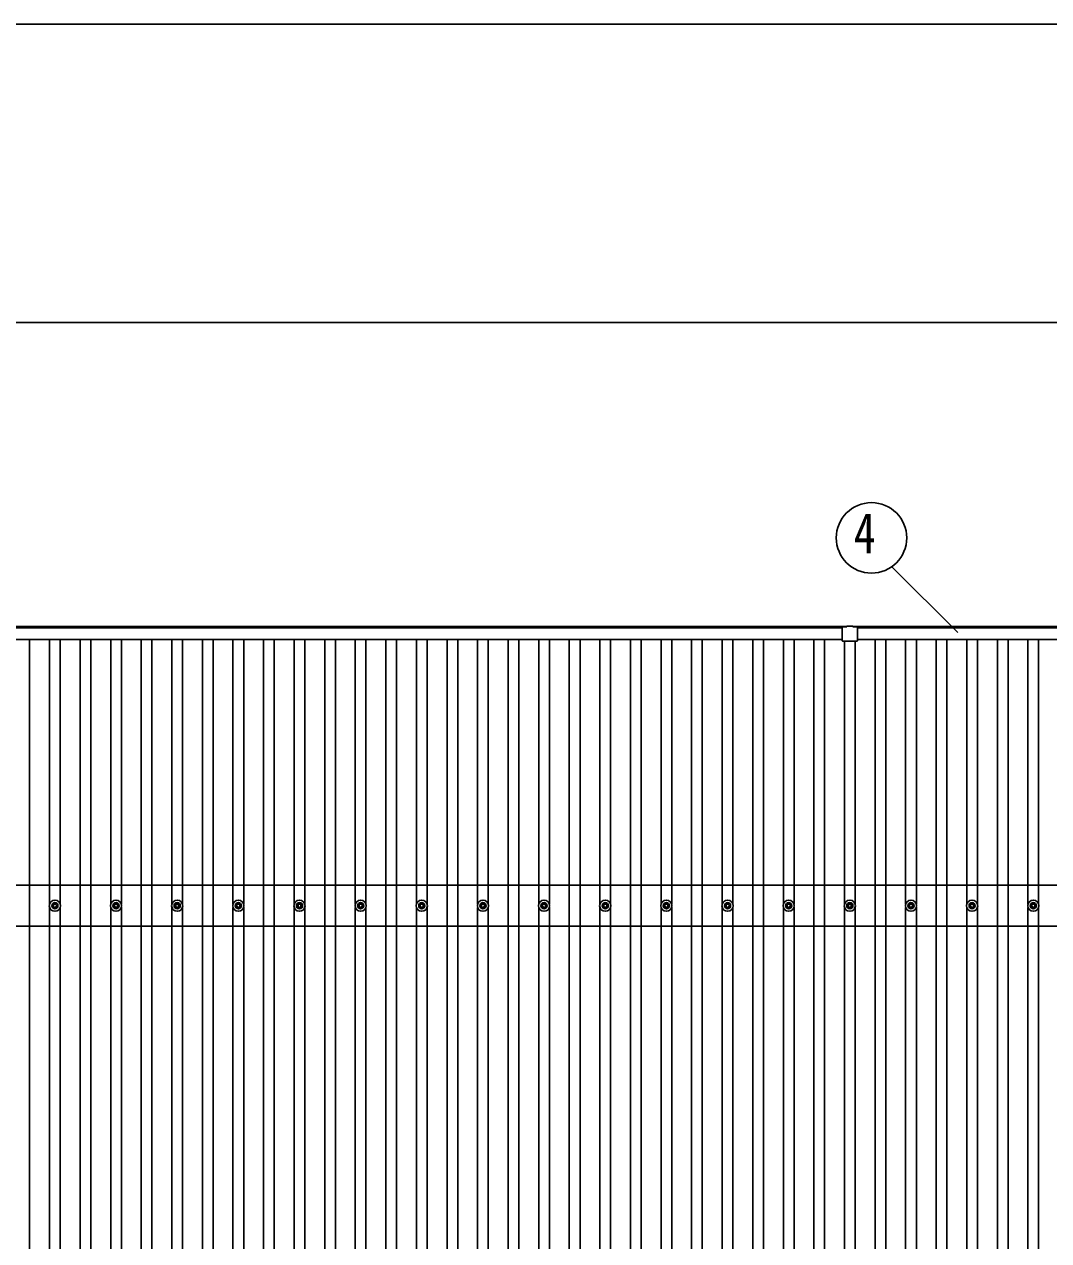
# Model space of a CAD drawing. Units: millimetres, scale not verified. Extents: x -21025 to 21025, y -14850 to 14850.
# Drawn here: x -14297 to -10947, y 10874 to 14850 of the extents above; entities that cross this region are included whole.
import ezdxf
from ezdxf.enums import TextEntityAlignment as Align

# ---------------------------------------------------------------- set-up
doc = ezdxf.new("R2010")
doc.units = ezdxf.units.MM
doc.header["$LTSCALE"] = 60
for name, color, linetype in [('0-5_YKK_13', 4, 'Continuous'), ('0-6_YKK_A1', 4, 'Continuous'), ('0-7_YKK_D', 6, 'Continuous'), ('0-8_YKK_ZWAK', 7, 'Continuous')]:
    doc.layers.add(name, color=color, linetype=linetype)
doc.styles.add('ＭＳ ゴシック', font='')
doc.styles.get('ＭＳ ゴシック').set_extended_font_data('MS Gothic')

msp = doc.modelspace()

# ---------------------------------------------------------------- linework, layer by layer
at = {"layer": '0-5_YKK_13'}
for p, q in [((-11607.07, 12882.5), (-11587.07, 12882.5)), ((-11607.07, 12881), (-11607.07, 12882.5)), ((-11587.07, 12881), (-11587.07, 12882.5)), ((-11622.07, 12858.4), (-11622.07, 12880)), ((-11622.07, 12835), (-11622.07, 12857.6)), ((-11607.07, 12881), (-11621.07, 12881)), ((-11587.07, 12881), (-11573.07, 12881)), ((-11572.07, 12858.4), (-11572.07, 12880)), ((-11572.07, 12835), (-11572.07, 12857.6)), ((-11621.07, 12834), (-11597.47, 12834)), ((-11596.67, 12834), (-11573.07, 12834)), ((-14207.07, 11970.53), (-14202.65, 11970.53)), ((-14198.82, 11978.78), (-14198.82, 11974.36)), ((-14195.32, 11978.78), (-14195.32, 11974.36)), ((-14191.49, 11970.53), (-14187.07, 11970.53)), ((-14007.07, 11970.53), (-14002.65, 11970.53)), ((-13998.82, 11978.78), (-13998.82, 11974.36)), ((-13995.32, 11978.78), (-13995.32, 11974.36)), ((-13991.49, 11970.53), (-13987.07, 11970.53)), ((-13807.07, 11970.53), (-13802.65, 11970.53)), ((-13798.82, 11978.78), (-13798.82, 11974.36)), ((-13795.32, 11978.78), (-13795.32, 11974.36)), ((-13791.49, 11970.53), (-13787.07, 11970.53)), ((-13607.07, 11970.53), (-13602.65, 11970.53)), ((-13598.82, 11978.78), (-13598.82, 11974.36)), ((-13595.32, 11978.78), (-13595.32, 11974.36)), ((-13591.49, 11970.53), (-13587.07, 11970.53)), ((-13407.07, 11970.53), (-13402.65, 11970.53)), ((-13398.82, 11978.78), (-13398.82, 11974.36)), ((-13395.32, 11978.78), (-13395.32, 11974.36)), ((-13391.49, 11970.53), (-13387.07, 11970.53)), ((-13207.07, 11970.53), (-13202.65, 11970.53)), ((-13198.82, 11978.78), (-13198.82, 11974.36)), ((-13195.32, 11978.78), (-13195.32, 11974.36)), ((-13191.49, 11970.53), (-13187.07, 11970.53)), ((-13007.07, 11970.53), (-13002.65, 11970.53)), ((-12998.82, 11978.78), (-12998.82, 11974.36)), ((-12995.32, 11978.78), (-12995.32, 11974.36)), ((-12991.49, 11970.53), (-12987.07, 11970.53)), ((-12807.07, 11970.53), (-12802.65, 11970.53)), ((-12798.82, 11978.78), (-12798.82, 11974.36)), ((-12795.32, 11978.78), (-12795.32, 11974.36)), ((-12791.49, 11970.53), (-12787.07, 11970.53)), ((-12607.07, 11970.53), (-12602.65, 11970.53)), ((-12598.82, 11978.78), (-12598.82, 11974.36)), ((-12595.32, 11978.78), (-12595.32, 11974.36)), ((-12591.49, 11970.53), (-12587.07, 11970.53)), ((-12407.07, 11970.53), (-12402.65, 11970.53)), ((-12398.82, 11978.78), (-12398.82, 11974.36)), ((-12395.32, 11978.78), (-12395.32, 11974.36)), ((-12391.49, 11970.53), (-12387.07, 11970.53)), ((-12207.07, 11970.53), (-12202.65, 11970.53)), ((-12198.82, 11978.78), (-12198.82, 11974.36)), ((-12195.32, 11978.78), (-12195.32, 11974.36)), ((-12191.49, 11970.53), (-12187.07, 11970.53)), ((-12007.07, 11970.53), (-12002.65, 11970.53)), ((-11998.82, 11978.78), (-11998.82, 11974.36)), ((-11995.32, 11978.78), (-11995.32, 11974.36)), ((-11991.49, 11970.53), (-11987.07, 11970.53)), ((-11807.07, 11970.53), (-11802.65, 11970.53)), ((-11798.82, 11978.78), (-11798.82, 11974.36)), ((-11795.32, 11978.78), (-11795.32, 11974.36)), ((-11791.49, 11970.53), (-11787.07, 11970.53)), ((-11607.07, 11970.53), (-11602.65, 11970.53)), ((-11598.82, 11978.78), (-11598.82, 11974.36)), ((-11595.32, 11978.78), (-11595.32, 11974.36)), ((-11591.49, 11970.53), (-11587.07, 11970.53)), ((-11407.07, 11970.53), (-11402.65, 11970.53)), ((-11398.82, 11978.78), (-11398.82, 11974.36)), ((-11395.32, 11978.78), (-11395.32, 11974.36)), ((-11391.49, 11970.53), (-11387.07, 11970.53)), ((-11207.07, 11970.53), (-11202.65, 11970.53)), ((-11198.82, 11978.78), (-11198.82, 11974.36)), ((-11195.32, 11978.78), (-11195.32, 11974.36)), ((-11191.49, 11970.53), (-11187.07, 11970.53)), ((-11007.07, 11970.53), (-11002.65, 11970.53)), ((-10998.82, 11978.78), (-10998.82, 11974.36)), ((-10995.32, 11978.78), (-10995.32, 11974.36)), ((-10991.49, 11970.53), (-10987.07, 11970.53)), ((-14207.07, 11967.03), (-14202.65, 11967.03)), ((-14198.82, 11963.2), (-14198.82, 11958.78)), ((-14195.32, 11963.2), (-14195.32, 11958.78)), ((-14191.49, 11967.03), (-14187.07, 11967.03)), ((-14007.07, 11967.03), (-14002.65, 11967.03)), ((-13998.82, 11963.2), (-13998.82, 11958.78)), ((-13995.32, 11963.2), (-13995.32, 11958.78)), ((-13991.49, 11967.03), (-13987.07, 11967.03)), ((-13807.07, 11967.03), (-13802.65, 11967.03)), ((-13798.82, 11963.2), (-13798.82, 11958.78)), ((-13795.32, 11963.2), (-13795.32, 11958.78)), ((-13791.49, 11967.03), (-13787.07, 11967.03)), ((-13607.07, 11967.03), (-13602.65, 11967.03)), ((-13598.82, 11963.2), (-13598.82, 11958.78)), ((-13595.32, 11963.2), (-13595.32, 11958.78)), ((-13591.49, 11967.03), (-13587.07, 11967.03)), ((-13407.07, 11967.03), (-13402.65, 11967.03)), ((-13398.82, 11963.2), (-13398.82, 11958.78)), ((-13395.32, 11963.2), (-13395.32, 11958.78)), ((-13391.49, 11967.03), (-13387.07, 11967.03)), ((-13207.07, 11967.03), (-13202.65, 11967.03)), ((-13198.82, 11963.2), (-13198.82, 11958.78)), ((-13195.32, 11963.2), (-13195.32, 11958.78)), ((-13191.49, 11967.03), (-13187.07, 11967.03)), ((-13007.07, 11967.03), (-13002.65, 11967.03)), ((-12998.82, 11963.2), (-12998.82, 11958.78)), ((-12995.32, 11963.2), (-12995.32, 11958.78)), ((-12991.49, 11967.03), (-12987.07, 11967.03)), ((-12807.07, 11967.03), (-12802.65, 11967.03)), ((-12798.82, 11963.2), (-12798.82, 11958.78)), ((-12795.32, 11963.2), (-12795.32, 11958.78)), ((-12791.49, 11967.03), (-12787.07, 11967.03)), ((-12607.07, 11967.03), (-12602.65, 11967.03)), ((-12598.82, 11963.2), (-12598.82, 11958.78)), ((-12595.32, 11963.2), (-12595.32, 11958.78)), ((-12591.49, 11967.03), (-12587.07, 11967.03)), ((-12407.07, 11967.03), (-12402.65, 11967.03)), ((-12398.82, 11963.2), (-12398.82, 11958.78)), ((-12395.32, 11963.2), (-12395.32, 11958.78)), ((-12391.49, 11967.03), (-12387.07, 11967.03)), ((-12207.07, 11967.03), (-12202.65, 11967.03)), ((-12198.82, 11963.2), (-12198.82, 11958.78)), ((-12195.32, 11963.2), (-12195.32, 11958.78)), ((-12191.49, 11967.03), (-12187.07, 11967.03)), ((-12007.07, 11967.03), (-12002.65, 11967.03)), ((-11998.82, 11963.2), (-11998.82, 11958.78)), ((-11995.32, 11963.2), (-11995.32, 11958.78)), ((-11991.49, 11967.03), (-11987.07, 11967.03)), ((-11807.07, 11967.03), (-11802.65, 11967.03)), ((-11798.82, 11963.2), (-11798.82, 11958.78)), ((-11795.32, 11963.2), (-11795.32, 11958.78)), ((-11791.49, 11967.03), (-11787.07, 11967.03)), ((-11607.07, 11967.03), (-11602.65, 11967.03)), ((-11598.82, 11963.2), (-11598.82, 11958.78)), ((-11595.32, 11963.2), (-11595.32, 11958.78)), ((-11591.49, 11967.03), (-11587.07, 11967.03)), ((-11407.07, 11967.03), (-11402.65, 11967.03)), ((-11398.82, 11963.2), (-11398.82, 11958.78)), ((-11395.32, 11963.2), (-11395.32, 11958.78)), ((-11391.49, 11967.03), (-11387.07, 11967.03)), ((-11207.07, 11967.03), (-11202.65, 11967.03)), ((-11198.82, 11963.2), (-11198.82, 11958.78)), ((-11195.32, 11963.2), (-11195.32, 11958.78)), ((-11191.49, 11967.03), (-11187.07, 11967.03)), ((-11007.07, 11967.03), (-11002.65, 11967.03)), ((-10998.82, 11963.2), (-10998.82, 11958.78)), ((-10995.32, 11963.2), (-10995.32, 11958.78)), ((-10991.49, 11967.03), (-10987.07, 11967.03))]:
    msp.add_line(p, q, dxfattribs=at)
for centre, radius in [((-14197.07, 11968.78), 18.25), ((-14197.07, 11968.78), 10.15), ((-14197.07, 11968.78), 5.85), ((-14197.07, 11968.78), 5.25), ((-13997.07, 11968.78), 18.25), ((-13997.07, 11968.78), 10.15), ((-13997.07, 11968.78), 5.85), ((-13997.07, 11968.78), 5.25), ((-13797.07, 11968.78), 18.25), ((-13797.07, 11968.78), 10.15), ((-13797.07, 11968.78), 5.85), ((-13797.07, 11968.78), 5.25), ((-13597.07, 11968.78), 18.25), ((-13597.07, 11968.78), 10.15), ((-13597.07, 11968.78), 5.85), ((-13597.07, 11968.78), 5.25), ((-13397.07, 11968.78), 18.25), ((-13397.07, 11968.78), 10.15), ((-13397.07, 11968.78), 5.85), ((-13397.07, 11968.78), 5.25), ((-13197.07, 11968.78), 18.25), ((-13197.07, 11968.78), 10.15), ((-13197.07, 11968.78), 5.85), ((-13197.07, 11968.78), 5.25), ((-12997.07, 11968.78), 18.25), ((-12997.07, 11968.78), 10.15), ((-12997.07, 11968.78), 5.85), ((-12997.07, 11968.78), 5.25), ((-12797.07, 11968.78), 18.25), ((-12797.07, 11968.78), 10.15), ((-12797.07, 11968.78), 5.85), ((-12797.07, 11968.78), 5.25), ((-12597.07, 11968.78), 18.25), ((-12597.07, 11968.78), 10.15), ((-12597.07, 11968.78), 5.85), ((-12597.07, 11968.78), 5.25), ((-12397.07, 11968.78), 18.25), ((-12397.07, 11968.78), 10.15), ((-12397.07, 11968.78), 5.85), ((-12397.07, 11968.78), 5.25), ((-12197.07, 11968.78), 18.25), ((-12197.07, 11968.78), 10.15), ((-12197.07, 11968.78), 5.85), ((-12197.07, 11968.78), 5.25), ((-11997.07, 11968.78), 18.25), ((-11997.07, 11968.78), 10.15), ((-11997.07, 11968.78), 5.85), ((-11997.07, 11968.78), 5.25), ((-11797.07, 11968.78), 18.25), ((-11797.07, 11968.78), 10.15), ((-11797.07, 11968.78), 5.85), ((-11797.07, 11968.78), 5.25), ((-11597.07, 11968.78), 18.25), ((-11597.07, 11968.78), 10.15), ((-11597.07, 11968.78), 5.85), ((-11597.07, 11968.78), 5.25), ((-11397.07, 11968.78), 18.25), ((-11397.07, 11968.78), 10.15), ((-11397.07, 11968.78), 5.85), ((-11397.07, 11968.78), 5.25), ((-11197.07, 11968.78), 18.25), ((-11197.07, 11968.78), 10.15), ((-11197.07, 11968.78), 5.85), ((-11197.07, 11968.78), 5.25), ((-10997.07, 11968.78), 18.25), ((-10997.07, 11968.78), 10.15), ((-10997.07, 11968.78), 5.85), ((-10997.07, 11968.78), 5.25)]:
    msp.add_circle(centre, radius, dxfattribs=at)
for centre, radius, start, end in [((-11621.07, 12880), 1, 90, 179.99999), ((-11622.37, 12858), 0.5, 306.8699, 53.1301), ((-11573.07, 12880), 1, 0, 90), ((-11571.77, 12858), 0.5, 126.8699, 233.1301), ((-11621.07, 12835), 1, 179.99999, 270), ((-11597.07, 12833.7), 0.5, 36.8699, 143.1301), ((-11573.07, 12835), 1, 270, 0)]:
    msp.add_arc(centre, radius, start, end, dxfattribs=at)
at = {"layer": '0-6_YKK_A1'}
for p, q in [((-17015.37, 12882), (-11607.07, 12882)), ((-11622.07, 12877.21), (-17015.37, 12877.21)), ((-11587.07, 12882), (-8578.77, 12882)), ((-8578.77, 12877.21), (-11572.07, 12877.21)), ((-17020.07, 12839.21), (-11622.07, 12839.21)), ((-14279.57, 7498.2), (-14279.57, 12839.21)), ((-14214.57, 11973.97), (-14214.57, 12839.21)), ((-14179.57, 11973.95), (-14179.57, 12839.21)), ((-14114.57, 7498.2), (-14114.57, 12839.21)), ((-14079.57, 7498.2), (-14079.57, 12839.21)), ((-14014.57, 11973.97), (-14014.57, 12839.21)), ((-13979.57, 11973.95), (-13979.57, 12839.21)), ((-13914.57, 7498.2), (-13914.57, 12839.21)), ((-13879.57, 7498.2), (-13879.57, 12839.21)), ((-13814.57, 11973.97), (-13814.57, 12839.21)), ((-13779.57, 11973.95), (-13779.57, 12839.21)), ((-13714.57, 7498.2), (-13714.57, 12839.21)), ((-13679.57, 7498.2), (-13679.57, 12839.21)), ((-13614.57, 11973.97), (-13614.57, 12839.21)), ((-13579.57, 11973.95), (-13579.57, 12839.21)), ((-13514.57, 7498.2), (-13514.57, 12839.21)), ((-13479.57, 7498.2), (-13479.57, 12839.21)), ((-13414.57, 11973.97), (-13414.57, 12839.21)), ((-13379.57, 11973.95), (-13379.57, 12839.21)), ((-13314.57, 7498.2), (-13314.57, 12839.21)), ((-13279.57, 7498.2), (-13279.57, 12839.21)), ((-13214.57, 11973.97), (-13214.57, 12839.21)), ((-13179.57, 11973.95), (-13179.57, 12839.21)), ((-13114.57, 7498.2), (-13114.57, 12839.21)), ((-13079.57, 7498.2), (-13079.57, 12839.21)), ((-13014.57, 11973.97), (-13014.57, 12839.21)), ((-12979.57, 11973.95), (-12979.57, 12839.21)), ((-12914.57, 7498.2), (-12914.57, 12839.21)), ((-12879.57, 7498.2), (-12879.57, 12839.21)), ((-12814.57, 11973.97), (-12814.57, 12839.21)), ((-12779.57, 11973.95), (-12779.57, 12839.21)), ((-12714.57, 7498.2), (-12714.57, 12839.21)), ((-12679.57, 7498.2), (-12679.57, 12839.21)), ((-12614.57, 11973.97), (-12614.57, 12839.21)), ((-12579.57, 11973.95), (-12579.57, 12839.21)), ((-12514.57, 7498.2), (-12514.57, 12839.21)), ((-12479.57, 7498.2), (-12479.57, 12839.21)), ((-12414.57, 11973.97), (-12414.57, 12839.21)), ((-12379.57, 11973.95), (-12379.57, 12839.21)), ((-12314.57, 7498.2), (-12314.57, 12839.21)), ((-12279.57, 7498.2), (-12279.57, 12839.21)), ((-12214.57, 11973.97), (-12214.57, 12839.21)), ((-12179.57, 11973.95), (-12179.57, 12839.21)), ((-12114.57, 7498.2), (-12114.57, 12839.21)), ((-12079.57, 7498.2), (-12079.57, 12839.21)), ((-12014.57, 11973.97), (-12014.57, 12839.21)), ((-11979.57, 11973.95), (-11979.57, 12839.21)), ((-11914.57, 7498.2), (-11914.57, 12839.21)), ((-11879.57, 7498.2), (-11879.57, 12839.21)), ((-11814.57, 11973.97), (-11814.57, 12839.21)), ((-11779.57, 11973.95), (-11779.57, 12839.21)), ((-11714.57, 7498.2), (-11714.57, 12839.21)), ((-11679.57, 7498.2), (-11679.57, 12839.21)), ((-11614.57, 11973.97), (-11614.57, 12834)), ((-11579.57, 11973.95), (-11579.57, 12834)), ((-11572.07, 12839.21), (-8574.07, 12839.21)), ((-11514.57, 7498.2), (-11514.57, 12839.21)), ((-11479.57, 7498.2), (-11479.57, 12839.21)), ((-11414.57, 11973.97), (-11414.57, 12839.21)), ((-11379.57, 11973.95), (-11379.57, 12839.21)), ((-11314.57, 7498.2), (-11314.57, 12839.21)), ((-11279.57, 7498.2), (-11279.57, 12839.21)), ((-11214.57, 11973.97), (-11214.57, 12839.21)), ((-11179.57, 11973.95), (-11179.57, 12839.21)), ((-11114.57, 7498.2), (-11114.57, 12839.21)), ((-11079.57, 7498.2), (-11079.57, 12839.21)), ((-11014.57, 11973.97), (-11014.57, 12839.21)), ((-10979.57, 11973.95), (-10979.57, 12839.21)), ((-8594.32, 12035.78), (-16997.07, 12035.78)), ((-14214.57, 10173.97), (-14214.57, 11963.6)), ((-14179.57, 10173.95), (-14179.57, 11963.61)), ((-14014.57, 10173.97), (-14014.57, 11963.6)), ((-13979.57, 10173.95), (-13979.57, 11963.61)), ((-13814.57, 10173.97), (-13814.57, 11963.6)), ((-13779.57, 10173.95), (-13779.57, 11963.61)), ((-13614.57, 10173.97), (-13614.57, 11963.6)), ((-13579.57, 10173.95), (-13579.57, 11963.61)), ((-13414.57, 10173.97), (-13414.57, 11963.6)), ((-13379.57, 10173.95), (-13379.57, 11963.61)), ((-13214.57, 10173.97), (-13214.57, 11963.6)), ((-13179.57, 10173.95), (-13179.57, 11963.61)), ((-13014.57, 10173.97), (-13014.57, 11963.6)), ((-12979.57, 10173.95), (-12979.57, 11963.61)), ((-12814.57, 10173.97), (-12814.57, 11963.6)), ((-12779.57, 10173.95), (-12779.57, 11963.61)), ((-12614.57, 10173.97), (-12614.57, 11963.6)), ((-12579.57, 10173.95), (-12579.57, 11963.61)), ((-12414.57, 10173.97), (-12414.57, 11963.6)), ((-12379.57, 10173.95), (-12379.57, 11963.61)), ((-12214.57, 10173.97), (-12214.57, 11963.6)), ((-12179.57, 10173.95), (-12179.57, 11963.61)), ((-12014.57, 10173.97), (-12014.57, 11963.6)), ((-11979.57, 10173.95), (-11979.57, 11963.61)), ((-11814.57, 10173.97), (-11814.57, 11963.6)), ((-11779.57, 10173.95), (-11779.57, 11963.61)), ((-11614.57, 10173.97), (-11614.57, 11963.6)), ((-11579.57, 10173.95), (-11579.57, 11963.61)), ((-11414.57, 10173.97), (-11414.57, 11963.6)), ((-11379.57, 10173.95), (-11379.57, 11963.61)), ((-11214.57, 10173.97), (-11214.57, 11963.6)), ((-11179.57, 10173.95), (-11179.57, 11963.61)), ((-11014.57, 10173.97), (-11014.57, 11963.6)), ((-10979.57, 10173.95), (-10979.57, 11963.61)), ((-8594.32, 11901.78), (-16997.07, 11901.78))]:
    msp.add_line(p, q, dxfattribs=at)
at = {"layer": '0-7_YKK_D'}
msp.add_line((-11244.21, 12861.57), (-11459.8, 13077.17), dxfattribs=at)
msp.add_circle((-11526.22, 13171.29), 115.2, dxfattribs=at)
at = {"layer": '0-8_YKK_ZWAK'}
msp.add_line((19475.1, 13875), (-19524.9, 13875), dxfattribs=at)
msp.add_lwpolyline([(-21025, -14850), (21025, -14850), (21025, 14850), (-21025, 14850)], close=True, dxfattribs=at)

# ---------------------------------------------------------------- texts
at = {"layer": '0-7_YKK_D', "style": 'ＭＳ ゴシック', "width": 0.8}
msp.add_text('4', height=132, dxfattribs=at).set_placement((-11584.48, 13081.29), align=Align.BOTTOM_LEFT)

doc.saveas('drawing.dxf')
